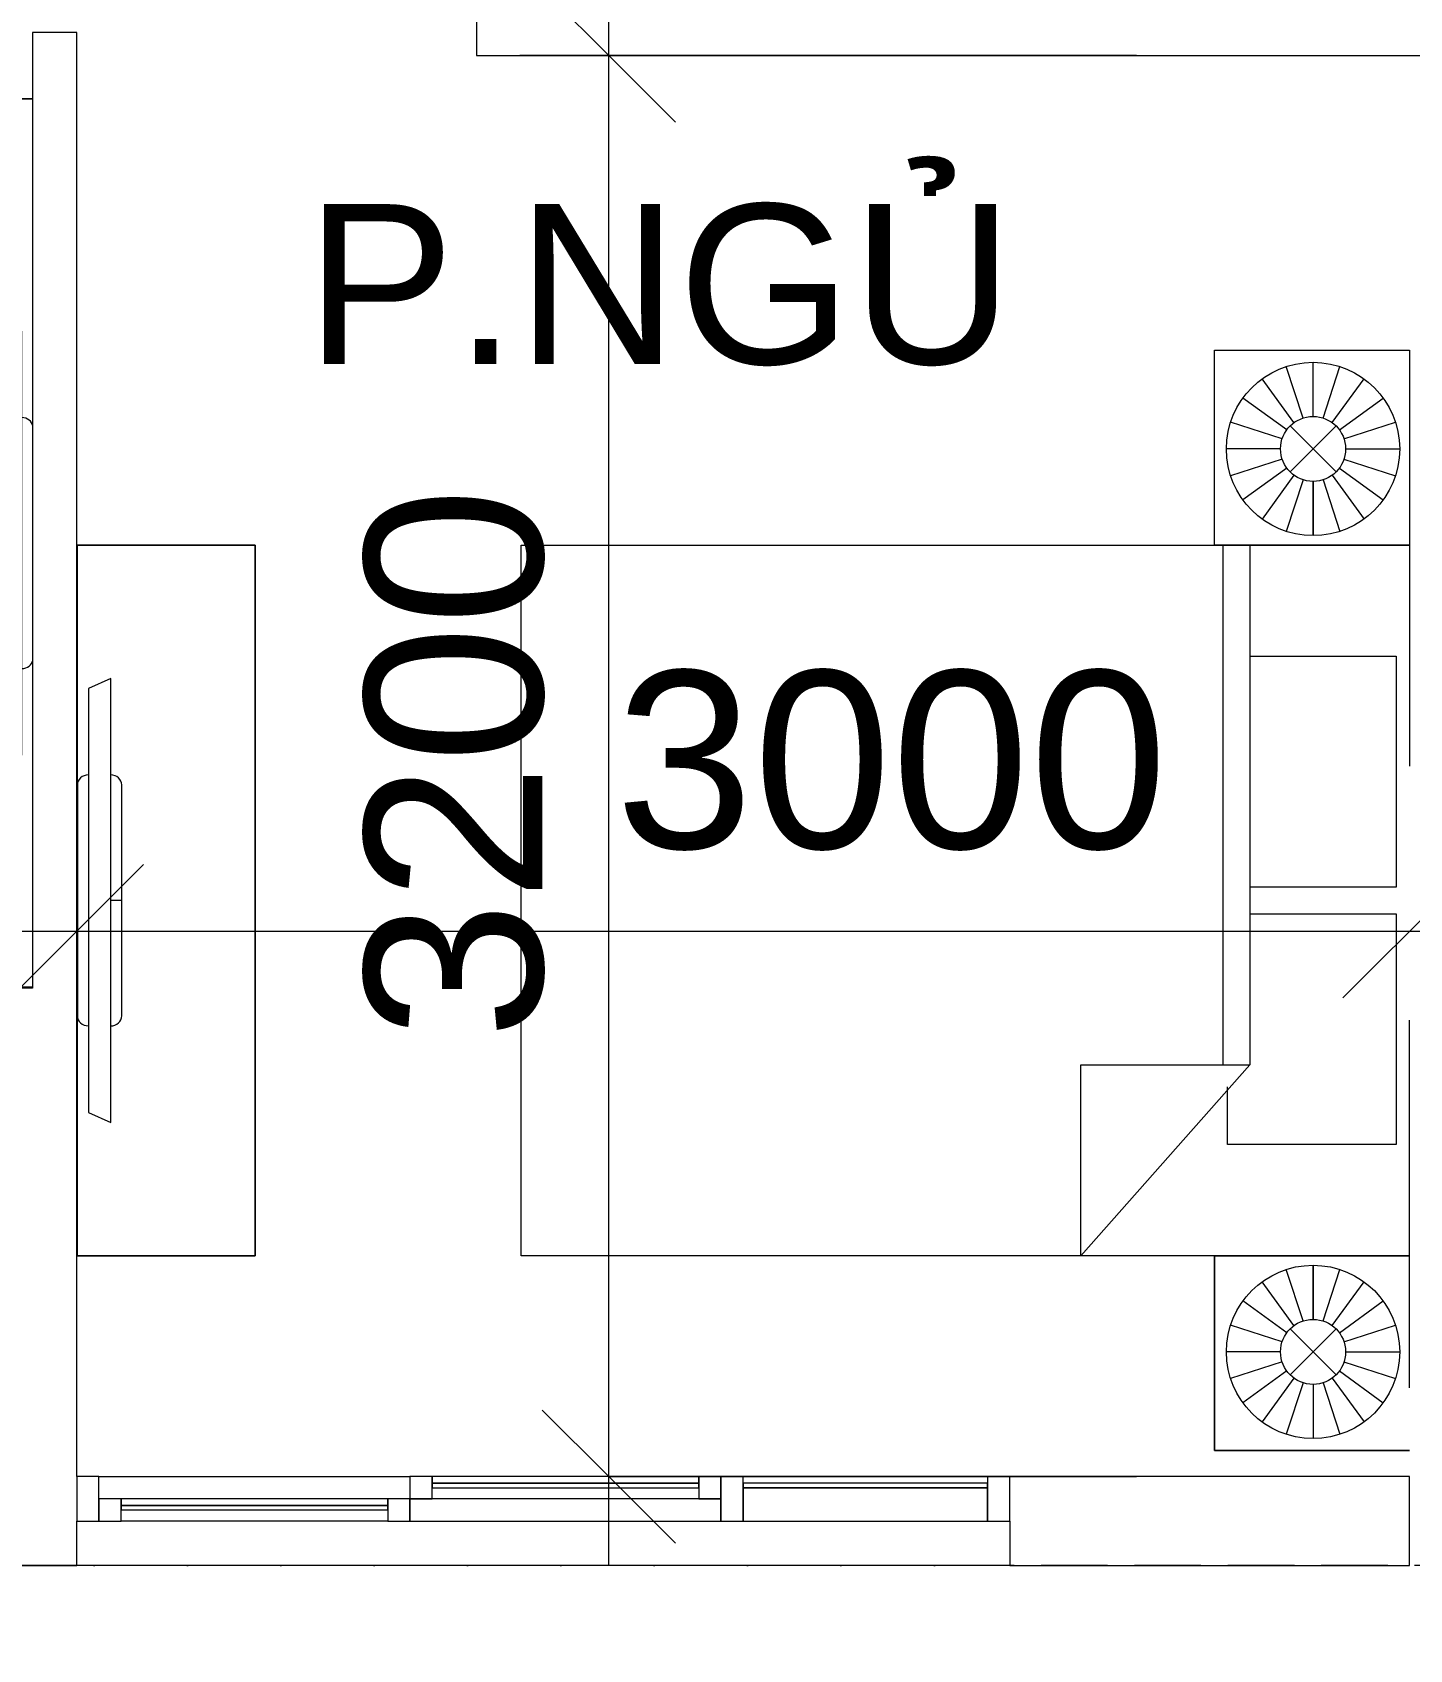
# Model space of a CAD drawing. Header units: millimetres. Extents: x -20215 to 101892, y -17414 to 45470.
# Drawn here: x 20201 to 23301, y -190 to 3452 of the extents above; entities that cross this region are included whole.
import ezdxf

# ---------------------------------------------------------------- set-up
doc = ezdxf.new("R2010")
doc.units = ezdxf.units.MM
doc.linetypes.add('Grid Line', pattern=[4.2, 3, -0.6, 0, -0.6])
for name, color, linetype, lineweight in [('CHU', 181, 'Continuous', 5), ('CUA', 31, 'Continuous', 9), ('DIM', 1, 'Continuous', 5), ('DIM-200', 1, 'Continuous', 5), ('NET-CAT', 3, 'Continuous', 15), ('NET-THAY', 2, 'Continuous', 9), ('THIET BI', 44, 'Continuous', 5), ('TRUC', 225, 'Continuous', 5)]:
    doc.layers.add(name, color=color, linetype=linetype, lineweight=lineweight)
doc.styles.add('Arial_1', font='arial_0.ttf', dxfattribs={"height": 400})
doc.styles.add('Arial_6', font='arial_0.ttf', dxfattribs={"height": 360})
doc.styles.add('TA1', font='arial_0.ttf')
doc.dimstyles.new('D_200_KTx2', dxfattribs={"dimtxt": 400, "dimasz": 300, "dimexe": 300, "dimexo": 300, "dimgap": 160, "dimtad": 1, "dimdec": 0, "dimzin": 9, "dimtxsty": 'TA1', "dimblk": 'ARCHTICK', "dimcen": 1, "dimdle": 300, "dimclrd": 256, "dimclre": 256, "dimclrt": 7, "dimadec": 0, "dimazin": 0, "dimtfac": 1, "dimtdec": 0, "dimtix": 1, "dimtmove": 1, "dimatfit": 3, "dimldrblk": 'ARCHTICK', "dimfxl": 0, "dimtolj": 1, "dimtzin": 0, "dimlwd": -1, "dimlwe": -1, "dimarcsym": 0})
doc.dimstyles.new('Diagonal_-_2mm_Arial', dxfattribs={"dimscale": 304.8, "dimtxt": 408.10376, "dimasz": 0.984252, "dimexe": 0.656168, "dimexo": 4.593176, "dimgap": 0.098425, "dimtad": 1, "dimdec": 0, "dimzin": 0, "dimdsep": 46, "dimtxsty": 'Arial_1', "dimblk1": 'OBLIQUE', "dimblk2": 'OBLIQUE', "dimsah": 1, "dimcen": 0.09, "dimdle": 0.656168, "dimazin": 0, "dimtfac": 1, "dimtdec": 4, "dimtix": 1, "dimtmove": 0, "dimatfit": 3, "dimfxl": 0, "dimtvp": 1, "dimtolj": 1, "dimtzin": 0, "dimlwd": 9, "dimlwe": 9, "dimarcsym": 0})
doc.dimstyles.new('Diagonal_-_2mm_Arial_1', dxfattribs={"dimscale": 304.8, "dimtxt": 408.10376, "dimasz": 0.984252, "dimexe": 0.656168, "dimexo": 4.593176, "dimgap": 0.098425, "dimtad": 1, "dimdec": 0, "dimzin": 0, "dimdsep": 46, "dimtxsty": 'Arial_1', "dimblk1": 'OBLIQUE', "dimblk2": 'OBLIQUE', "dimsah": 1, "dimcen": 0.09, "dimdle": 0.656168, "dimazin": 0, "dimtfac": 1, "dimtdec": 4, "dimtix": 1, "dimtmove": 2, "dimatfit": 3, "dimfxl": 0, "dimtvp": 1, "dimtolj": 1, "dimtzin": 0, "dimlwd": 9, "dimlwe": 9, "dimarcsym": 0})

# ---------------------------------------------------------------- blocks, each defined once
blk = doc.blocks.new('X-GIUONG1 - X-GIUONG-V44-MẶT BẰNG TẦNG 4')
at = {"layer": 'THIET BI'}
for p, q in [((-800, 2000), (800, 2000)), ((-800, 0), (-800, 2000)), ((-800, 0), (-800, 2000)), ((-800, 2000), (800, 2000)), ((800, 2000), (800, 0)), ((800, 2000), (800, 0)), ((-800, 740), (-370, 740)), ((-370, 360), (-800, 740)), ((-370, 740), (-370, 360)), ((-1239, 439), (-800, 439)), ((-1239, 0), (-1239, 439)), ((-1239, 439), (-1239, 0)), ((-800, 439), (-1239, 439)), ((-800, 439), (-800, 0)), ((-800, 0), (-800, 439)), ((800, 439), (1239, 439)), ((800, 0), (800, 439)), ((800, 439), (1239, 439)), ((800, 0), (800, 439)), ((1239, 439), (1239, 0)), ((1239, 439), (1239, 0)), ((-1039.2, 287), (-1076.9, 402.9)), ((-1016.6, 290.5), (-1016.6, 412.5)), ((-993.9, 287), (-956.3, 402.9)), ((-550, 410), (-420, 410)), ((-550, 30), (-550, 410)), ((-370, 420), (800, 420)), ((993.9, 287), (956.3, 402.9)), ((1016.6, 290.5), (1016.6, 412.5)), ((1039.2, 287), (1076.9, 402.9)), ((-1059.6, 276.6), (-1131.2, 375.2)), ((-973.5, 276.6), (-901.9, 375.2)), ((973.5, 276.6), (901.9, 375.2)), ((1059.6, 276.6), (1131.2, 375.2)), ((-1075.8, 260.4), (-1174.4, 332.1)), ((-957.4, 260.4), (-858.7, 332.1)), ((800, 360), (-370, 360)), ((-30, 360), (-30, 30)), ((30, 30), (30, 360)), ((550, 360), (550, 30)), ((957.4, 260.4), (858.7, 332.1)), ((1075.8, 260.4), (1174.4, 332.1)), ((-1086.1, 240), (-1202.1, 277.7)), ((-1068.3, 269.1), (-964.8, 165.6)), ((-1068.3, 165.6), (-964.8, 269.1)), ((-947, 240), (-831, 277.7)), ((947, 240), (831, 277.7)), ((1068.3, 269.1), (964.8, 165.6)), ((1068.3, 165.6), (964.8, 269.1)), ((1086.1, 240), (1202.1, 277.7)), ((-1089.7, 217.4), (-1211.7, 217.4)), ((-1086.1, 194.8), (-1202.1, 157.1)), ((-947, 194.8), (-831, 157.1)), ((-943.4, 217.4), (-821.4, 217.4)), ((-821.4, 217.4), (-943.4, 217.4)), ((943.4, 217.4), (821.4, 217.4)), ((821.4, 217.4), (943.4, 217.4)), ((947, 194.8), (831, 157.1)), ((1086.1, 194.8), (1202.1, 157.1)), ((1089.7, 217.4), (1211.7, 217.4)), ((-1075.8, 174.4), (-1174.4, 102.7)), ((-1059.6, 158.2), (-1131.2, 59.5)), ((-1039.2, 147.8), (-1076.9, 31.8)), ((-993.9, 147.8), (-956.3, 31.8)), ((-973.5, 158.2), (-901.9, 59.5)), ((-957.4, 174.4), (-858.7, 102.7)), ((957.4, 174.4), (858.7, 102.7)), ((973.5, 158.2), (901.9, 59.5)), ((993.9, 147.8), (956.3, 31.8)), ((1039.2, 147.8), (1076.9, 31.8)), ((1059.6, 158.2), (1131.2, 59.5)), ((1075.8, 174.4), (1174.4, 102.7)), ((-1016.6, 144.2), (-1016.6, 22.2)), ((1016.6, 144.2), (1016.6, 22.2)), ((-30, 30), (-550, 30)), ((550, 30), (30, 30)), ((800, 0), (302.5, 0)), ((800, 0), (302.5, 0)), ((1239, 0), (800, 0)), ((1239, 0), (800, 0))]:
    blk.add_line(p, q, dxfattribs=at)
for centre, radius in [((-1016.6, 217.4), 195.1), ((1016.6, 217.4), 195.1), ((-1016.6, 217.4), 73.2), ((1016.6, 217.4), 73.2)]:
    blk.add_circle(centre, radius, dxfattribs=at)
blk = doc.blocks.new('X-TV1 - X-TV-1366096-MẶT BẰNG TẦNG 4')
at = {"layer": 'THIET BI'}
for p, q in [((0, -400), (0, -1.4)), ((0, -1.4), (0, -400)), ((522.5, -25), (500, -75)), ((1477.5, -25), (522.5, -25)), ((1500, -75), (1477.5, -25)), ((2000, -1.3), (2000, -400)), ((2000, -400), (2000, -1.3)), ((500, -75), (1500, -75)), ((740, -100), (1260, -100)), ((1000, -100), (1000, -75)), ((2000, -400), (0, -400)), ((0, -400), (2000, -400))]:
    blk.add_line(p, q, dxfattribs=at)
for centre, start_param, end_param in [((740, -25), 0.148698, 1.570796), ((1260, -25), 4.712389, 6.134487), ((740, -75), 1.570796, 3.141593), ((1260, -75), 3.141593, 4.712389)]:
    blk.add_ellipse(centre, major_axis=(0, 25), ratio=0.9, start_param=start_param, end_param=end_param, dxfattribs=at)
blk = doc.blocks.new('X-TV1 - X-TV 4-1366098-MẶT BẰNG TẦNG 4')
at = {"layer": 'THIET BI'}
for p, q in [((0, 0), (1600, 0)), ((0, -400), (0, 0)), ((0, 0), (0, -400)), ((1060, 0), (540, 0)), ((1600, 0), (1600, -400)), ((1600, -400), (1600, 0)), ((322.5, -25), (300, -75)), ((1277.5, -25), (322.5, -25)), ((1300, -75), (1277.5, -25)), ((300, -75), (1300, -75)), ((540, -100), (1060, -100)), ((800, -100), (800, -75)), ((1600, -400), (0, -400)), ((0, -400), (1600, -400))]:
    blk.add_line(p, q, dxfattribs=at)
for centre, start_param, end_param in [((540, -25), 0, 1.570796), ((1060, -25), 4.712389, 6.283185), ((540, -75), 1.570796, 3.141593), ((1060, -75), 3.141593, 4.712389)]:
    blk.add_ellipse(centre, major_axis=(0, 25), ratio=0.9, start_param=start_param, end_param=end_param, dxfattribs=at)
blk = doc.blocks.new('X-PHONG NGU 2 - X-PHONG NGU 2_Recovery_-1759957-MẶT BẰNG TẦNG 4')
at = {"layer": 'CUA'}
for p, q in [((-1000, 0), (-1050, 0)), ((-1050, 0), (-1050, -100)), ((-450, 0), (-1000, 0)), ((-1000, 0), (-1000, -75)), ((-1000, -100), (-1000, 0)), ((-450, -75), (-450, 0)), ((-400, 0), (-450, 0)), ((-450, 0), (-450, -100)), ((300, 0), (-400, 0)), ((-400, 0), (-400, -50)), ((-400, -100), (-400, 0)), ((300, -50), (300, 0)), ((350, 0), (300, 0)), ((300, 0), (300, -50)), ((350, -50), (350, 0)), ((350, 0), (950, 0)), ((1000, 0), (950, 0)), ((950, 0), (950, -50)), ((1050, 0), (1000, 0)), ((1000, 0), (1000, -100)), ((1000, -50), (1000, 0)), ((1050, -100), (1050, 0)), ((950, -25), (350, -25)), ((350, -25), (350, -35)), ((350, -35), (950, -35)), ((950, -35), (350, -35)), ((350, -35), (350, -50)), ((950, -35), (950, -25)), ((950, -50), (950, -35)), ((-400, -50), (300, -50)), ((-350, -50), (-400, -50)), ((-400, -50), (-400, -100)), ((-350, -100), (-350, -50)), ((300, -50), (250, -50)), ((250, -50), (250, -100)), ((300, -50), (350, -50)), ((300, -100), (300, -50)), ((350, -50), (950, -50)), ((950, -50), (1000, -50)), ((-1050, -100), (-1000, -100)), ((-450, -75), (-1000, -75)), ((-1000, -75), (-1000, -85)), ((-1000, -75), (-450, -75)), ((-1000, -85), (-450, -85)), ((-450, -100), (-1000, -100)), ((-450, -85), (-450, -75)), ((-450, -100), (-400, -100)), ((-400, -100), (-350, -100)), ((250, -75), (-350, -75)), ((-350, -75), (-350, -85)), ((-350, -85), (250, -85)), ((250, -85), (-350, -85)), ((-350, -85), (-350, -100)), ((-350, -100), (250, -100)), ((250, -85), (250, -75)), ((250, -100), (250, -85)), ((250, -100), (300, -100)), ((1000, -100), (300, -100)), ((1000, -100), (1050, -100))]:
    blk.add_line(p, q, dxfattribs=at)
blk = doc.blocks.new('DIMBLOCK88-MẶT BẰNG TẦNG 4')
at = {"layer": 'DIM-200', "lineweight": 9, "transparency": 16777216}
for p, q in [((21497.9, -0.1), (21497.9, 3599.9)), ((21497.9, 3399.9), (21347.9, 3549.9)), ((22685.8, 3399.9), (21297.9, 3399.9)), ((21497.9, 3399.9), (21647.9, 3249.9)), ((21497.9, 3399.9), (22685.8, 3399.9)), ((21497.9, 199.9), (21347.9, 349.9)), ((22685.8, 199.9), (21297.9, 199.9)), ((21497.9, 199.9), (21647.9, 49.9)), ((21497.9, 199.9), (22685.8, 199.9))]:
    blk.add_line(p, q, dxfattribs=at)
at = {"layer": 'DIM-200', "color": 0, "lineweight": 9, "transparency": 16777216, "insert": (20948.6, 1184.6), "char_height": 400, "width": 1476.708, "attachment_point": 1, "rotation": 90, "line_spacing_factor": 0.941778, "style": 'Arial_1'}
blk.add_mtext('3200', dxfattribs=at)
blk = doc.blocks.new('_Oblique')
at = {"color": 0, "linetype": 'ByBlock', "lineweight": -2}
blk.add_line((-0.5, -0.5), (0.5, 0.5), dxfattribs=at)
blk = doc.blocks.new('DIMBLOCK100-MẶT BẰNG TẦNG 4')
at = {"layer": 'Defpoints', "color": 0, "transparency": 16777216}
for p in [(23300.5, 1799.9, 0), (20300.5, 1640.1), (23300.5, 1428)]:
    blk.add_point(p, dxfattribs=at)
at = {"layer": 'DIM', "color": 0, "lineweight": 9, "transparency": 16777216}
for p, q in [((20100.5, 1428), (23500.5, 1428)), ((20300.5, 240.1), (20300.5, 1228)), ((23300.5, 399.9), (23300.5, 1228))]:
    blk.add_line(p, q, dxfattribs=at)
at = {"layer": 'DIM', "color": 0, "lineweight": 9, "transparency": 16777216, "xscale": 300, "yscale": 300, "zscale": 300, "rotation": 180}
blk.add_blockref('_Oblique', (20300.5, 1428), dxfattribs=at)
at = {"layer": 'DIM', "color": 0, "lineweight": 9, "transparency": 16777216, "xscale": 300, "yscale": 300, "zscale": 300}
blk.add_blockref('_Oblique', (23300.5, 1428), dxfattribs=at)
at = {"layer": 'DIM', "color": 0, "lineweight": 9, "transparency": 16777216, "insert": (21512.6, 2014.7), "char_height": 400, "width": 1476.708, "attachment_point": 1, "line_spacing_factor": 0.941778, "style": 'Arial_1'}
blk.add_mtext('\\A1;3000', dxfattribs=at)
blk = doc.blocks.new('_ARCHTICK')
at = {"color": 0, "linetype": 'ByBlock', "const_width": 0.15}
blk.add_lwpolyline([(-0.5, -0.5), (0.5, 0.5)], dxfattribs=at)
blk = doc.blocks.new('*D387')
at = {"layer": 'Defpoints', "color": 0, "transparency": 16777216}
for p in [(19900.5, -0.1), (23450.5, -0.1), (23450.5, -2000.1)]:
    blk.add_point(p, dxfattribs=at)
at = {"layer": 'DIM', "transparency": 16777216}
for p, q in [((19900.5, -300.1), (19900.5, -2300.1)), ((23450.5, -300.1), (23450.5, -2300.1)), ((19600.5, -2000.1), (23750.5, -2000.1))]:
    blk.add_line(p, q, dxfattribs=at)
at = {"layer": 'DIM', "transparency": 16777216, "xscale": 300, "yscale": 300, "zscale": 300, "rotation": 180}
blk.add_blockref('_ARCHTICK', (19900.5, -2000.1), dxfattribs=at)
at = {"layer": 'DIM', "transparency": 16777216, "xscale": 300, "yscale": 300, "zscale": 300}
blk.add_blockref('_ARCHTICK', (23450.5, -2000.1), dxfattribs=at)
at = {"layer": 'DIM', "color": 7, "transparency": 16777216, "insert": (21675.5, -1635.7), "char_height": 400, "attachment_point": 5, "style": 'TA1'}
blk.add_mtext('\\A1;3550', dxfattribs=at)
blk = doc.blocks.new('*D388')
at = {"layer": 'Defpoints', "color": 0, "transparency": 16777216}
for p in [(23450.5, -0.1), (24700.5, -0.1), (24700.5, -2000.1)]:
    blk.add_point(p, dxfattribs=at)
at = {"layer": 'DIM', "transparency": 16777216}
for p, q in [((23450.5, -300.1), (23450.5, -2300.1)), ((24700.5, -300.1), (24700.5, -2300.1)), ((23450.5, -2000.1), (23150.5, -2000.1)), ((23450.5, -2000.1), (24700.5, -2000.1)), ((24700.5, -2000.1), (25000.5, -2000.1))]:
    blk.add_line(p, q, dxfattribs=at)
at = {"layer": 'DIM', "transparency": 16777216, "xscale": 300, "yscale": 300, "zscale": 300}
blk.add_blockref('_ARCHTICK', (23450.5, -2000.1), dxfattribs=at)
at = {"layer": 'DIM', "transparency": 16777216, "xscale": 300, "yscale": 300, "zscale": 300, "rotation": 180}
blk.add_blockref('_ARCHTICK', (24700.5, -2000.1), dxfattribs=at)
at = {"layer": 'DIM', "color": 7, "transparency": 16777216, "insert": (24075.5, -1635.8), "char_height": 400, "attachment_point": 5, "style": 'TA1'}
blk.add_mtext('\\A1;1250', dxfattribs=at)

msp = doc.modelspace()

# ---------------------------------------------------------------- linework, layer by layer
at = {"layer": 'NET-CAT'}
for p, q in [((21200.5, 3602.2), (21200.5, 3399.9)), ((20200.5, 3452.2), (20200.5, 1299.9)), ((20300.5, 3452.2), (20200.5, 3452.2)), ((20300.5, 1099.9), (20300.5, 3452.2)), ((21200.5, 3399.9), (23400.5, 3399.9)), ((20200.5, 1299.9), (19750.5, 1299.9)), ((20300.5, 199.9), (20300.5, 1099.9)), ((23300.5, 199.9), (22400.5, 199.9)), ((23300.5, -0.1), (23300.5, 199.9)), ((20300.5, -0.1), (20300.5, 99.9)), ((22400.5, 99.9), (22400.5, -0.1)), ((20100.5, -0.1), (20300.5, -0.1)), ((22400.5, -0.1), (23300.5, -0.1))]:
    msp.add_line(p, q, dxfattribs=at)
at = {"layer": 'NET-THAY'}
msp.add_line((22400.5, -0.1), (20300.5, -0.1), dxfattribs=at)
at = {"layer": 'TRUC', "linetype": 'Grid Line', "ltscale": 50}
msp.add_line((43000.5, -0.1), (-12092.4, -0.1), dxfattribs=at)

# ---------------------------------------------------------------- block references
at = {"layer": 'CUA', "rotation": 180}
msp.add_blockref('X-PHONG NGU 2 - X-PHONG NGU 2_Recovery_-1759957-MẶT BẰNG TẦNG 4', (21350.5, 99.9), dxfattribs=at)
at = {"layer": 'THIET BI'}
for name, p, rotation in [('X-TV1 - X-TV-1366096-MẶT BẰNG TẦNG 4', (20201.9, 3302.2), 270.0000000042417), ('X-GIUONG1 - X-GIUONG-V44-MẶT BẰNG TẦNG 4', (23300.5, 1497.5), 90.00000000000281), ('X-TV1 - X-TV 4-1366098-MẶT BẰNG TẦNG 4', (20301.9, 697.5), 90.0000000042414)]:
    msp.add_blockref(name, p, dxfattribs=dict(at, rotation=rotation))

# ---------------------------------------------------------------- texts
at = {"layer": 'CHU', "color": 7, "insert": (22408.2, 3065.4), "char_height": 360, "width": 1577.62, "attachment_point": 3, "line_spacing_factor": 0.936439, "style": 'Arial_6'}
msp.add_mtext('\\pt2540.0016,5079.9996,7620.0012,10159.9992,12700.0008,15239.9988,17780.0004,20319.9984,22860,25400.0016,27939.9996,30480.0012,33019.9992,35560.0008,38099.9988,40640.0004,43179.9984,45720,48260.0016,50799.9996,53340.0012,55879.9992,58420.0008,60959.9988,63500.0004,66039.9984,68580,71120.0016,73659.9996,76200.0012,78739.9992,81280.0008;P.NGỦ', dxfattribs=at)

# ---------------------------------------------------------------- dimensions: what is measured, and where the dimension line sits
at = {"layer": 'DIM', "lineweight": 9}
dim = msp.add_linear_dim(base=(21497.9, 3399.9), p1=(21285.8, 199.9), p2=(21285.8, 3399.9), angle=90, dimstyle='Diagonal_-_2mm_Arial', override={"dimpost": '<>', "dimfxl": 3200}, dxfattribs=at)
dim.commit()
dim.dimension.update_dxf_attribs({"geometry": 'DIMBLOCK88-MẶT BẰNG TẦNG 4', "text_midpoint": (21263.5, 1799.9)})
dim = msp.add_linear_dim(base=(23300.5, 1428), p1=(20300.5, 1640.1), p2=(23300.5, 1799.9, 0), dimstyle='Diagonal_-_2mm_Arial_1', override={"dimpost": '<>', "dimfxl": 3104.117195}, dxfattribs=at)
dim.commit()
dim.dimension.update_dxf_attribs({"geometry": 'DIMBLOCK100-MẶT BẰNG TẦNG 4', "text_midpoint": (22251, 1748), "dimtype": 160})
at = {"layer": 'DIM'}
for base, p1, p2, picture, middle in [((23450.5, -2000.1), (19900.5, -0.1), (23450.5, -0.1), '*D387', (21675.5, -1635.7)), ((24700.5, -2000.1), (23450.5, -0.1), (24700.5, -0.1), '*D388', (24075.5, -1635.8))]:
    dim = msp.add_linear_dim(base=base, p1=p1, p2=p2, dimstyle='D_200_KTx2', dxfattribs=at)
    dim.commit()
    dim.dimension.update_dxf_attribs({"geometry": picture, "text_midpoint": middle})

doc.saveas('drawing.dxf')
